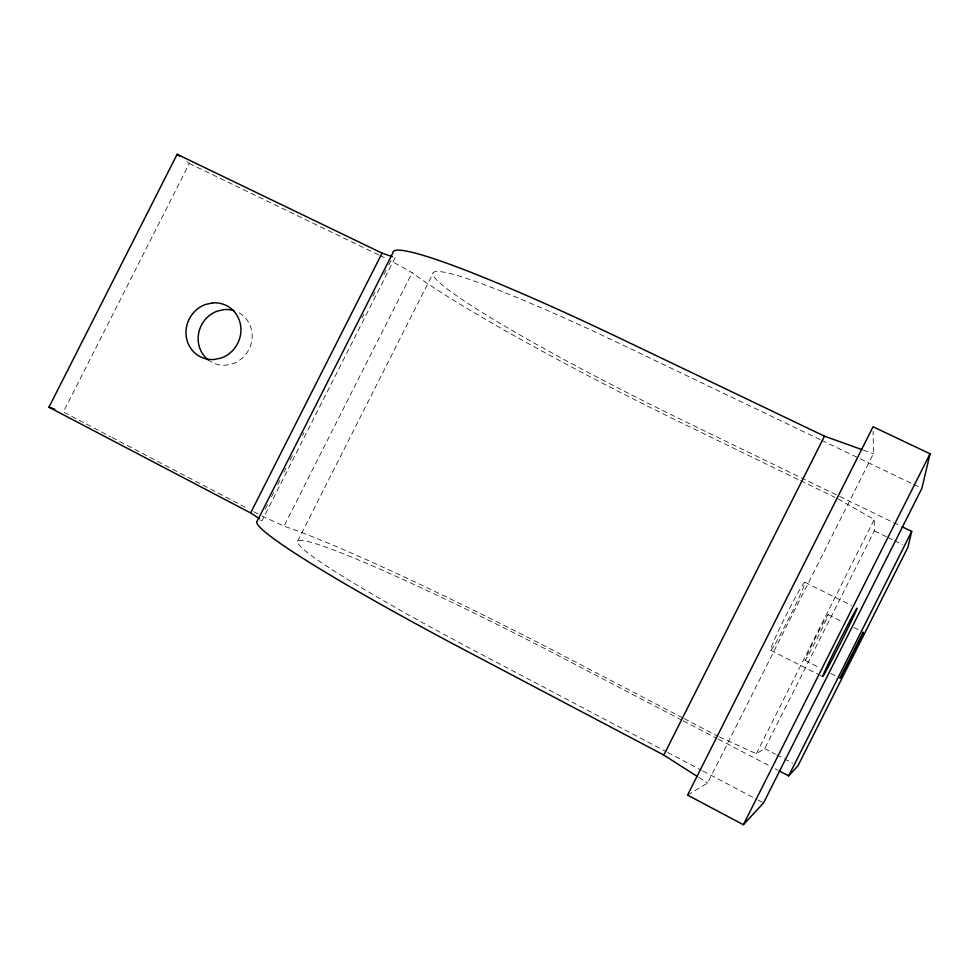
<?xml version="1.0" encoding="UTF-8"?>
<svg xmlns="http://www.w3.org/2000/svg" width="979" height="979" viewBox="0 0 979 979"><rect width="100%" height="100%" fill="white"/><g stroke="black" fill="none" stroke-linecap="round" stroke-linejoin="round"><path stroke-width="0.73" stroke-dasharray="4.89 3.67" d="M719.357 736.918L756.326 753.708L764.721 748.641L874.357 530.887L874.21 519.531L837.657 498.69M687.564 795.095L707.572 783.053L873.403 453.742L873.133 431.262M756.326 753.708L874.21 519.531M186.879 161.645L189.314 163.481L63.378 412L84.977 423.307M265.272 509.141L268.723 502.313M271.489 496.855L273.557 492.767M277.706 484.581L279.774 480.481M283.91 472.294L285.978 468.207M290.127 460.02L292.88 454.562M302.548 435.459L303.931 432.73M361.9 318.102L363.98 314.014M372.95 296.27L375.018 292.183M383.988 274.438L386.056 270.351M388.822 264.893L390.89 260.793L412.159 272.725A302.413 24.475 26.5 0 0 686.475 425.302L799.182 480.016M395.075 257.673L262.152 520.449A302.731 20.204 27.1 0 0 257.318 520.889M261.821 515.957L283.983 526.176L412.159 272.725M297.64 541.13L432.975 273.471M863.331 450.132L873.403 453.742M820.243 439.657L629.35 348.145A256.265 20.669 26.5 0 0 434.492 277.4A256.265 20.669 26.5 0 0 682.852 420.407L900.741 526.09M821.626 440.317L912.269 483.761M913.64 484.421L920.505 487.713M189.314 163.481L378.555 254.834M379.925 255.495L386.778 258.811M800.553 480.677L834.916 497.356M874.357 530.887L886.448 536.773M887.794 537.434L893.166 540.053M894.512 540.702L902.577 544.63M804.922 582.297L851.706 605.573M828.136 614.616L843.017 622.057M853.847 627.478L861.961 631.528M805.068 660.446L819.912 667.972M830.706 673.442L840.153 678.239M770.693 650.264L818.628 674.604M819.961 675.277L822.629 676.636M764.721 748.641L775.344 754.16M776.677 754.858L792.598 763.143M682.742 717.913L568.86 658.512A302.731 20.204 27.1 0 0 283.983 526.176M684.101 718.623L717.999 736.306M681.91 720.14L562.974 658.072A256.535 17.071 27.1 0 0 301.483 540.457A256.535 17.071 27.1 0 0 476.198 651.573L666.418 751.774M683.256 720.85L717.044 738.484M718.39 739.182L769.751 765.994M775.16 768.809L777.852 770.228M86.323 424.017L110.627 436.744M111.973 437.454L248.323 508.884M253.72 511.711L260.475 515.248M667.764 752.484L701.49 770.253M702.836 770.962L756.791 799.39M758.15 800.1L763.547 802.951M698.565 777.289L707.572 783.053M239.06 312.815A28.22 26.678 -61.9 0 1 251.97 339.529A28.22 26.678 -61.9 0 1 232.941 363.686L225.953 365.191A28.22 26.678 -61.9 0 1 209.922 361.129M807.039 657.521L805.68 659.736A25.65 0.893 -63.3 0 1 811.493 645.81A25.65 0.893 -63.3 0 1 826.288 617.296L827.585 615.191A25.65 0.893 -63.3 0 1 821.675 629.277A25.65 0.893 -63.3 0 1 807.039 657.521M773.924 646.03L771.77 649.261A38.059 1.97 -63.3 0 1 779.725 628.2A38.059 1.97 -63.3 0 1 801.948 585.98L803.992 582.994A38.059 1.97 -63.3 0 1 795.805 604.386A38.059 1.97 -63.3 0 1 773.924 646.03"/><path stroke-width="1.47" d="M902.112 526.763L911.694 531.413L907.949 547.249L797.909 765.908L788.67 775.87L779.211 770.926M930.05 453.803L921.875 488.374L763.547 802.951L743.355 824.71L687.564 795.095L873.072 426.758L930.05 453.803L743.355 824.71M788.67 775.87L911.694 531.413M697.281 776.469L663.823 755.054L824.477 436.169L861.899 449.606M259.594 518.784L250.636 512.947L48.95 407.215L177.138 154.29L382.055 253.133L392.469 256.755M250.636 512.947L382.055 253.133M48.95 407.215L54.714 409.124M824.477 436.169L623.17 339.799A302.413 24.475 26.5 0 0 392.812 253.035L257.318 520.889A302.731 20.204 27.1 0 0 466.175 650.827L663.823 755.054M177.138 154.29L179.573 156.126M208.772 360.321A28.22 26.678 -61.9 0 1 198.553 333.741A28.22 26.678 -61.9 0 1 217.265 311.114L224.215 309.584A28.22 26.678 -61.9 0 1 233.944 310.612M840.435 677.431L840.153 678.239L863.319 632.214L840.435 677.431M825.395 672.132L823.461 675.498A38.291 0.918 -63.3 0 1 832.615 654.878A38.291 0.918 -63.3 0 1 854.545 612.181L856.368 609.06A38.291 0.918 -63.3 0 1 847.019 630.023A38.291 0.918 -63.3 0 1 825.395 672.132M212.516 302.915L205.455 304.481A28.734 27.106 -61.9 0 0 186.34 337.131A28.734 27.106 -61.9 0 0 214.254 359.489L221.352 357.959A28.734 27.106 -61.9 0 0 240.577 325.248A28.734 27.106 -61.9 0 0 212.516 302.915"/></g></svg>
